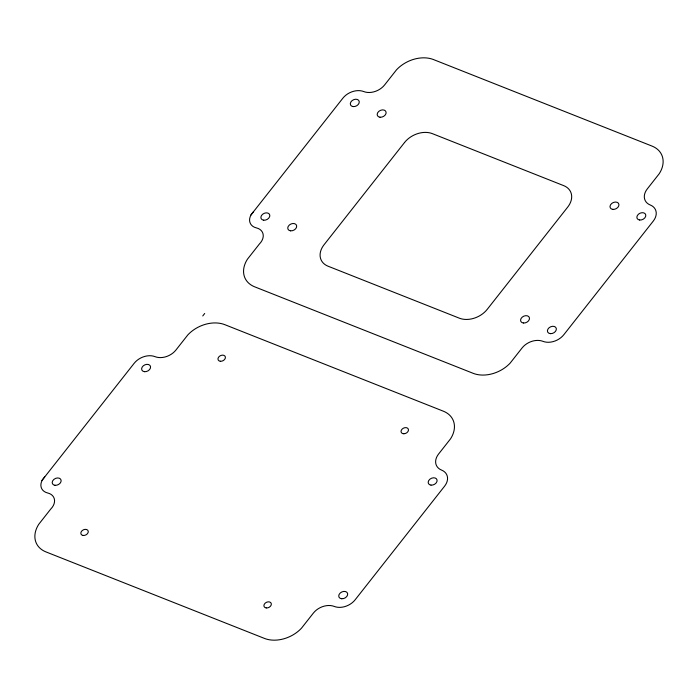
<?xml version="1.0" encoding="UTF-8"?>
<svg xmlns="http://www.w3.org/2000/svg" width="698" height="698" viewBox="0 0 698 698"><rect width="100%" height="100%" fill="white"/><g stroke="black" fill="none" stroke-linecap="round" stroke-linejoin="round"><path stroke-width="1.05" d="M41.897 480.512L44.733 476.909M250.582 215.412L253.418 211.808M42.639 479.57L134.164 363.3A15.635 11.377 -25.9 0 1 155.052 356.661A15.635 11.377 -25.9 0 0 175.931 350.03L187.858 334.874A29.08 21.167 -25.9 0 1 224.852 324.683L443.335 411.183A29.08 21.167 -25.9 0 1 450.515 438.868L438.597 454.014A15.635 11.377 -25.9 0 0 441.59 470.103A15.635 11.377 -25.9 0 1 444.582 486.192L355.142 599.8A15.635 11.377 -25.9 0 1 334.263 606.44A15.635 11.377 -25.9 0 0 313.385 613.071L301.457 628.226A29.08 21.167 -25.9 0 1 264.463 638.417L45.981 551.917A29.08 21.167 -25.9 0 1 38.8 524.233L50.718 509.086A13.82 10.06 -25.9 0 0 47.726 492.997A13.82 10.06 -25.9 0 1 42.334 480.015M251.324 214.469L342.858 98.2A15.635 11.377 -25.9 0 1 363.737 91.56A15.635 11.377 -25.9 0 0 384.615 84.929L396.543 69.774A29.08 21.167 -25.9 0 1 433.537 59.583L652.019 146.083A29.08 21.167 -25.9 0 1 659.2 173.767L647.282 188.914A15.635 11.377 -25.9 0 0 650.274 205.003A15.635 11.377 -25.9 0 1 653.267 221.092L563.836 334.7A15.635 11.377 -25.9 0 1 542.948 341.339A15.635 11.377 -25.9 0 0 522.069 347.97L510.142 363.126A29.08 21.167 -25.9 0 1 473.148 373.317L254.665 286.817A29.08 21.167 -25.9 0 1 247.485 259.132L259.403 243.986A13.82 10.06 -25.9 0 0 256.41 227.897A13.82 10.06 -25.9 0 1 251.027 214.914M202.76 315.941L204.697 313.481M404.552 142.497L324.055 244.745A20.844 15.173 -25.9 0 0 328.051 266.2L459.38 318.192A20.844 15.173 -25.9 0 0 487.23 309.345L567.718 207.088A20.844 15.173 -25.9 0 0 563.722 185.642L432.394 133.65A20.844 15.173 -25.9 0 0 404.552 142.497M55.002 485.293A4.694 3.411 -25.9 0 0 61.101 480.233A4.694 3.411 -25.9 0 0 53.903 479.386A4.694 3.411 -25.9 0 0 55.002 485.293M341.741 598.753A4.694 3.411 -25.9 0 0 347.604 593.509A4.694 3.411 -25.9 0 0 340.284 592.96A4.694 3.411 -25.9 0 0 341.741 598.753M430.98 485.119A4.694 3.411 -25.9 0 0 437.07 480.058A4.694 3.411 -25.9 0 0 429.881 479.212A4.694 3.411 -25.9 0 0 430.98 485.119M144.442 371.685A4.694 3.411 -25.9 0 0 150.532 366.616A4.694 3.411 -25.9 0 0 143.343 365.769A4.694 3.411 -25.9 0 0 144.442 371.685M83.167 535.462A3.909 2.844 -25.9 0 0 88.245 531.248A3.909 2.844 -25.9 0 0 82.251 530.541A3.909 2.844 -25.9 0 0 83.167 535.462M266.235 607.941A3.909 2.844 -25.9 0 0 271.313 603.718A3.909 2.844 -25.9 0 0 265.319 603.02A3.909 2.844 -25.9 0 0 266.235 607.941M403.863 433.763A3.909 2.844 -25.9 0 0 408.339 429.13A3.909 2.844 -25.9 0 0 402.065 429.165A3.909 2.844 -25.9 0 0 403.863 433.763M220.306 361.259A3.909 2.844 -25.9 0 0 225.384 357.036A3.909 2.844 -25.9 0 0 219.39 356.329A3.909 2.844 -25.9 0 0 220.306 361.259M353.127 106.585A4.694 3.411 -25.9 0 0 359.226 101.515A4.694 3.411 -25.9 0 0 352.028 100.669A4.694 3.411 -25.9 0 0 353.127 106.585M639.665 220.018A4.694 3.411 -25.9 0 0 645.763 214.958A4.694 3.411 -25.9 0 0 638.565 214.112A4.694 3.411 -25.9 0 0 639.665 220.018M550.425 333.653A4.694 3.411 -25.9 0 0 556.289 328.409A4.694 3.411 -25.9 0 0 548.968 327.859A4.694 3.411 -25.9 0 0 550.425 333.653M263.687 220.193A4.694 3.411 -25.9 0 0 269.786 215.132A4.694 3.411 -25.9 0 0 262.588 214.286A4.694 3.411 -25.9 0 0 263.687 220.193M290.551 230.829A4.694 3.411 -25.9 0 0 296.65 225.768A4.694 3.411 -25.9 0 0 289.452 224.922A4.694 3.411 -25.9 0 0 290.551 230.829M379.991 117.22A4.694 3.411 -25.9 0 0 386.081 112.151A4.694 3.411 -25.9 0 0 378.892 111.305A4.694 3.411 -25.9 0 0 379.991 117.22M523.369 323A4.694 3.411 -25.9 0 0 529.459 317.93A4.694 3.411 -25.9 0 0 522.27 317.093A4.694 3.411 -25.9 0 0 523.369 323M612.8 209.383A4.694 3.411 -25.9 0 0 618.899 204.322A4.694 3.411 -25.9 0 0 611.701 203.476A4.694 3.411 -25.9 0 0 612.8 209.383"/></g></svg>
